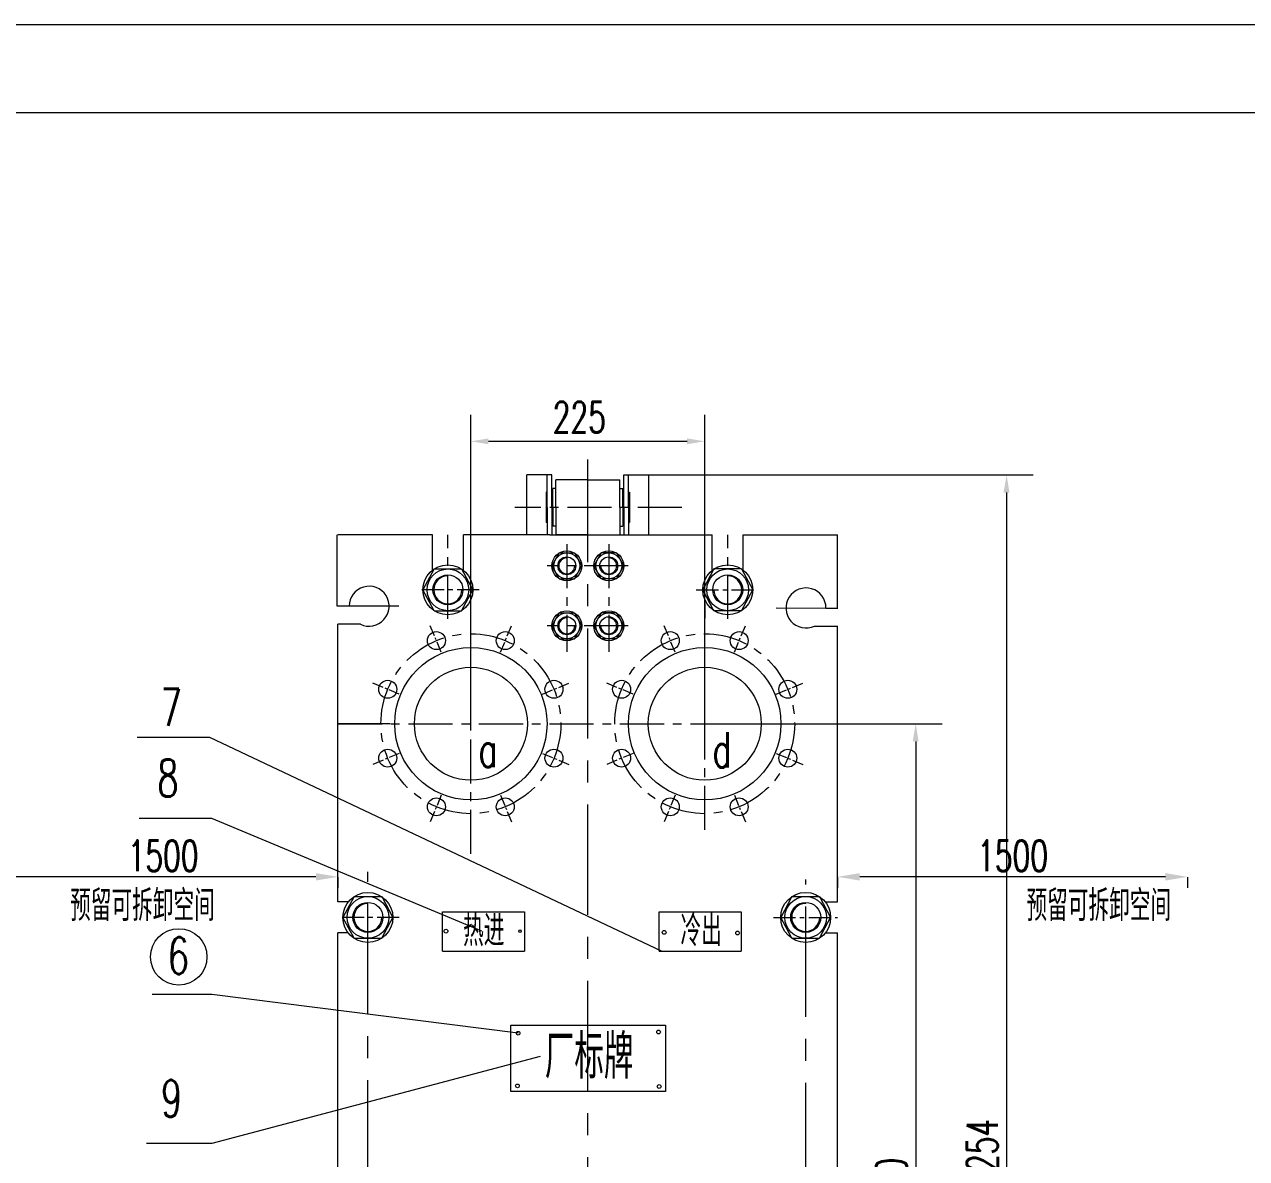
# Model space of a CAD drawing. Header units: millimetres. Extents: x -394 to 6212, y -2458 to 809.
# Drawn here: x 3484.4 to 3623.1, y -1644.7 to -1516.1 of the extents above; entities that cross this region are included whole.
import ezdxf

# ---------------------------------------------------------------- set-up
doc = ezdxf.new("R2010")
doc.units = ezdxf.units.MM
doc.header["$PDSIZE"] = -5
doc.linetypes.add('CENTERX2', pattern=[4, 2.5, -0.5, 0.5, -0.5])
doc.layers.get('0').update_dxf_attribs({"lineweight": 18})
doc.layers.get('DEFPOINTS').update_dxf_attribs({"lineweight": 18})
for name, color, linetype, lineweight, true_color in [('1', 1, 'Continuous', 18, 0xff0000), ('2', 2, 'Continuous', 18, 0xffff00), ('3', 3, 'CENTERX2', 18, 0x00ff00), ('3尺寸线', 2, 'Continuous', 18, 0xffff00)]:
    doc.layers.add(name, color=color, linetype=linetype, lineweight=lineweight, true_color=true_color)
doc.styles.add('HZ', font='txt.shx', dxfattribs={"width": 0.67, "bigfont": 'hztxt.shx'})
doc.styles.get("Standard").update_dxf_attribs({"font": 'txt.shx', "bigfont": 'gbcbig.shx'})
doc.dimstyles.new('ISO-25', dxfattribs={"dimtxt": 2.5, "dimasz": 2.5, "dimexe": 1.25, "dimexo": 0.625, "dimtad": 1, "dimtxsty": 'Standard', "dimcen": 2.5, "dimdle": 5, "dimadec": 0, "dimazin": 0, "dimtfac": 1, "dimtmove": 0, "dimatfit": 3, "dimfxl": 1, "dimlwd": -1, "dimlwe": -1, "dimarcsym": 0})
doc.dimstyles.new('STANDARD$0', dxfattribs={"dimtxt": 3.5, "dimasz": 2.5, "dimexe": 1.25, "dimexo": 0.625, "dimtad": 1, "dimdec": 4, "dimdsep": 46, "dimtxsty": 'HZ', "dimcen": 2.5, "dimdle": 5, "dimadec": 0, "dimazin": 0, "dimtfac": 1, "dimtmove": 0, "dimatfit": 3, "dimfxl": 1, "dimtolj": 1, "dimlwd": -1, "dimlwe": -1, "dimarcsym": 0})

# ---------------------------------------------------------------- blocks, each defined once
blk = doc.blocks.new('*D381')
at = {"layer": '2', "color": 0}
for p, q in [((3576.7, -1612.8), (3576.7, -1614.03)), ((3613.89, -1612.78), (3579.2, -1612.78)), ((3616.39, -1612.8), (3616.39, -1614.03))]:
    blk.add_line(p, q, dxfattribs=at)
for points in [[(3579.2, -1612.36), (3579.2, -1613.2), (3576.7, -1612.78)], [(3613.89, -1612.36), (3613.89, -1613.2), (3616.39, -1612.78)]]:
    blk.add_solid(points, dxfattribs=at)
at = {"layer": 'DEFPOINTS', "color": 0}
for p in [(3576.7, -1612.18), (3616.39, -1612.18), (3576.7, -1612.78)]:
    blk.add_point(p, dxfattribs=at)
at = {"layer": '2', "color": 0, "insert": (3596.55, -1610.4), "char_height": 3.5, "attachment_point": 5, "style": 'HZ'}
blk.add_mtext('\\A1;1500', dxfattribs=at)
blk = doc.blocks.new('*D380')
at = {"layer": '2', "color": 0}
for p, q in [((3480.31, -1612.8), (3480.31, -1614.03)), ((3517.5, -1612.78), (3482.81, -1612.78)), ((3520, -1612.8), (3520, -1614.03))]:
    blk.add_line(p, q, dxfattribs=at)
for points in [[(3482.81, -1612.36), (3482.81, -1613.2), (3480.31, -1612.78)], [(3517.5, -1612.36), (3517.5, -1613.2), (3520, -1612.78)]]:
    blk.add_solid(points, dxfattribs=at)
at = {"layer": 'DEFPOINTS', "color": 0}
for p in [(3480.31, -1612.18), (3520, -1612.18), (3480.31, -1612.78)]:
    blk.add_point(p, dxfattribs=at)
at = {"layer": '2', "color": 0, "insert": (3500.16, -1610.4), "char_height": 3.5, "attachment_point": 5, "style": 'HZ'}
blk.add_mtext('\\A1;1500', dxfattribs=at)
blk = doc.blocks.new('*D370')
at = {"layer": '2', "color": 0}
for p, q in [((3561.68, -1595.41), (3588.56, -1595.41)), ((3585.56, -1597.41), (3585.56, -1693.43)), ((3561.68, -1695.43), (3588.56, -1695.43))]:
    blk.add_line(p, q, dxfattribs=at)
for points in [[(3585.22, -1597.41), (3585.89, -1597.41), (3585.56, -1595.41)], [(3585.22, -1693.43), (3585.89, -1693.43), (3585.56, -1695.43)]]:
    blk.add_solid(points, dxfattribs=at)
at = {"layer": 'DEFPOINTS', "color": 0}
for p in [(3561.62, -1595.41), (3561.62, -1695.43), (3585.56, -1695.43)]:
    blk.add_point(p, dxfattribs=at)
at = {"layer": '2', "color": 0, "insert": (3582.81, -1647.68), "char_height": 3.5, "attachment_point": 5, "rotation": 90, "style": 'HZ'}
blk.add_mtext('\\A1;840', dxfattribs=at)
blk = doc.blocks.new('*D369')
at = {"layer": '2', "color": 0}
for p, q in [((3555.22, -1567.17), (3598.87, -1567.17)), ((3595.87, -1569.17), (3595.87, -1716.22)), ((3576.76, -1718.22), (3598.87, -1718.22))]:
    blk.add_line(p, q, dxfattribs=at)
for points in [[(3595.53, -1569.17), (3596.2, -1569.17), (3595.87, -1567.17)], [(3595.53, -1716.22), (3596.2, -1716.22), (3595.87, -1718.22)]]:
    blk.add_solid(points, dxfattribs=at)
at = {"layer": 'DEFPOINTS', "color": 0}
for p in [(3555.16, -1567.17), (3576.7, -1718.22), (3595.87, -1718.22)]:
    blk.add_point(p, dxfattribs=at)
at = {"layer": '2', "color": 0, "insert": (3593.12, -1644.27), "char_height": 3.5, "attachment_point": 5, "rotation": 90, "style": 'HZ'}
blk.add_mtext('\\A1;1254', dxfattribs=at)
blk = doc.blocks.new('*D366')
at = {"layer": '2', "color": 0}
for p, q in [((3535.08, -1595.34), (3535.08, -1560.36)), ((3561.62, -1595.34), (3561.62, -1560.36)), ((3537.08, -1563.36), (3559.62, -1563.36))]:
    blk.add_line(p, q, dxfattribs=at)
for points in [[(3537.08, -1563.03), (3537.08, -1563.69), (3535.08, -1563.36)], [(3559.62, -1563.03), (3559.62, -1563.69), (3561.62, -1563.36)]]:
    blk.add_solid(points, dxfattribs=at)
at = {"layer": 'DEFPOINTS', "color": 0}
for p in [(3561.62, -1563.36), (3535.08, -1595.41), (3561.62, -1595.41)]:
    blk.add_point(p, dxfattribs=at)
at = {"layer": '2', "color": 0, "insert": (3547.39, -1560.61), "char_height": 3.5, "attachment_point": 5, "style": 'HZ'}
blk.add_mtext('\\A1;225', dxfattribs=at)

msp = doc.modelspace()

# ---------------------------------------------------------------- linework, layer by layer
at = {"color": 2, "linetype": 'Continuous', "ltscale": 200}
for centre, start, end in [((3545.97081, -1577.48965), 90, 0), ((3550.73361, -1577.48965), 180, 90), ((3545.97081, -1584.29365), 90, 0), ((3550.73361, -1584.29365), 180, 90)]:
    msp.add_arc(centre, 0.9072, start, end, dxfattribs=at)
at = {"color": 2, "linetype": 'Continuous', "ltscale": 0.25}
for centre, start, end in [((3532.47621, -1580.21125), 90, 360), ((3564.22821, -1580.21125), 180, 90), ((3523.40421, -1617.38587), 90, 0), ((3573.07341, -1617.38587), 90, 0)]:
    msp.add_arc(centre, 1.5876, start, end, dxfattribs=at)
at = {"layer": '1'}
msp.add_line((3251.74256, -1526.0524), (3810.74256, -1526.0524), dxfattribs=at)
at = {"layer": '1', "ltscale": 200}
for p, q in [((3541.42263, -1573.97425), (3541.42263, -1567.17025)), ((3543.74397, -1570.85575), (3543.74397, -1567.17025)), ((3544.26981, -1570.85575), (3544.26981, -1567.17025)), ((3548.35221, -1567.73725), (3544.72341, -1567.73725)), ((3544.72341, -1570.85575), (3544.72341, -1567.73725)), ((3548.35221, -1567.73725), (3551.98101, -1567.73725)), ((3551.98101, -1570.85575), (3551.98101, -1567.73725)), ((3552.43461, -1570.85575), (3552.43461, -1567.17025)), ((3552.96045, -1570.85575), (3552.96045, -1567.17025)), ((3555.28179, -1573.97425), (3555.28179, -1567.17025)), ((3543.62285, -1569.13165), (3543.62285, -1572.57985)), ((3543.74397, -1569.13165), (3543.62285, -1569.13165)), ((3544.36767, -1569.13165), (3544.26981, -1569.13165)), ((3544.36767, -1570.85575), (3544.36767, -1568.73097)), ((3544.72341, -1568.73097), (3544.36767, -1568.73097)), ((3551.98101, -1568.73097), (3552.33675, -1568.73097)), ((3552.33675, -1570.85575), (3552.33675, -1568.73097)), ((3552.33675, -1569.13165), (3552.43461, -1569.13165)), ((3552.96045, -1569.13165), (3553.08157, -1569.13165)), ((3553.08157, -1569.13165), (3553.08157, -1572.57985)), ((3543.74397, -1570.85575), (3543.74397, -1573.97425)), ((3544.26981, -1570.85575), (3544.26981, -1573.97425)), ((3544.36767, -1570.85575), (3544.36767, -1572.98053)), ((3544.72341, -1570.85575), (3544.72341, -1573.97425)), ((3551.98101, -1570.85575), (3551.98101, -1573.97425)), ((3552.33675, -1570.85575), (3552.33675, -1572.98053)), ((3552.43461, -1570.85575), (3552.43461, -1573.97425)), ((3552.96045, -1570.85575), (3552.96045, -1573.97425)), ((3543.74397, -1572.57985), (3543.62285, -1572.57985)), ((3544.36767, -1572.57985), (3544.26981, -1572.57985)), ((3544.72341, -1572.98053), (3544.36767, -1572.98053)), ((3551.98101, -1572.98053), (3552.33675, -1572.98053)), ((3552.33675, -1572.57985), (3552.43461, -1572.57985)), ((3552.96045, -1572.57985), (3553.08157, -1572.57985)), ((3530.71851, -1577.9869), (3530.71851, -1573.97425)), ((3534.23391, -1577.9869), (3534.23391, -1573.97425)), ((3548.35221, -1573.97425), (3544.72341, -1573.97425)), ((3548.35221, -1573.97425), (3551.98101, -1573.97425)), ((3548.35221, -1573.97425), (3551.98101, -1573.97425)), ((3562.47051, -1577.9869), (3562.47051, -1573.97425)), ((3565.98591, -1577.9869), (3565.98591, -1573.97425)), ((3576.70221, -1578.05665), (3576.70221, -1573.97425)), ((3576.70221, -1582.29501), (3576.70221, -1577.53285)), ((3520.00221, -1584.74725), (3520.00221, -1584.11179)), ((3520.00221, -1584.74725), (3520.00221, -1584.11179)), ((3520.00221, -1584.74725), (3520.00221, -1584.11179)), ((3520.00221, -1595.40685), (3520.00221, -1584.11179)), ((3576.70221, -1593.64915), (3576.70221, -1584.33711)), ((3520.00221, -1593.64915), (3520.00221, -1587.01525)), ((3576.70221, -1615.62817), (3576.70221, -1593.56826)), ((3520.00221, -1615.62817), (3520.00221, -1595.40685)), ((3520.00221, -1615.62817), (3520.00221, -1597.16455)), ((3521.17986, -1615.62817), (3520.00221, -1615.62817)), ((3575.29776, -1615.62817), (3576.70221, -1615.62817)), ((3520.00221, -1623.81355), (3520.00221, -1619.14357)), ((3520.00221, -1623.81355), (3520.00221, -1619.14357)), ((3520.00221, -1620.84457), (3520.00221, -1619.14357)), ((3521.17986, -1619.14357), (3520.00221, -1619.14357)), ((3520.00221, -1620.84457), (3520.00221, -1619.14357)), ((3575.29776, -1619.14357), (3576.70221, -1619.14357)), ((3576.70221, -1623.81355), (3576.70221, -1619.14357)), ((3576.70221, -1620.84457), (3576.70221, -1619.14357)), ((3576.70221, -1620.84457), (3576.70221, -1619.14357)), ((3576.70221, -1620.84457), (3576.70221, -1619.14357)), ((3520.00221, -1649.30083), (3520.00221, -1621.83878)), ((3576.70221, -1649.30083), (3576.70221, -1622.60434)), ((3520.00221, -1643.74843), (3520.00221, -1627.32895)), ((3576.70221, -1643.74843), (3576.70221, -1627.32895)), ((3520.00221, -1643.74843), (3520.00221, -1632.54535))]:
    msp.add_line(p, q, dxfattribs=at)
at = {"layer": '1', "ltscale": 50}
for p, q in [((3544.26981, -1567.17025), (3541.42263, -1567.17025)), ((3552.43461, -1567.17025), (3555.28179, -1567.17025)), ((3530.71851, -1573.97425), (3520.00221, -1573.97425)), ((3544.04301, -1573.97425), (3534.23391, -1573.97425)), ((3542.00181, -1573.97425), (3536.55861, -1573.97425)), ((3544.04301, -1573.97425), (3562.47051, -1573.97425)), ((3544.09971, -1573.97425), (3552.60471, -1573.97425)), ((3554.70261, -1573.97425), (3560.14581, -1573.97425)), ((3565.98591, -1573.97425), (3576.70221, -1573.97425)), ((3521.26734, -1582.06975), (3520.04855, -1582.06975)), ((3575.37198, -1582.28445), (3576.59073, -1582.29412)), ((3522.54848, -1584.11179), (3520.00221, -1584.11179)), ((3574.07468, -1584.31626), (3576.70221, -1584.33711))]:
    msp.add_line(p, q, dxfattribs=at)
at = {"layer": '1', "ltscale": 0.25}
for p, q in [((3519.90654, -1582.06975), (3519.90654, -1573.97425)), ((3545.10459, -1576.02573), (3544.26981, -1577.48965)), ((3545.10459, -1576.02573), (3546.83703, -1576.02573)), ((3546.83703, -1576.02573), (3547.67181, -1577.48965)), ((3549.86739, -1576.02573), (3549.03261, -1577.48965)), ((3551.59983, -1576.02573), (3549.86739, -1576.02573)), ((3551.59983, -1576.02573), (3552.43461, -1577.48965)), ((3530.91511, -1577.84477), (3529.64121, -1580.21125)), ((3530.91511, -1577.84477), (3534.03731, -1577.84477)), ((3534.03731, -1577.84477), (3535.31121, -1580.21125)), ((3545.10459, -1578.95357), (3544.26981, -1577.48965)), ((3546.83703, -1578.95357), (3547.67181, -1577.48965)), ((3549.86739, -1578.95357), (3549.03261, -1577.48965)), ((3551.59983, -1578.95357), (3552.43461, -1577.48965)), ((3562.66711, -1577.84477), (3561.39321, -1580.21125)), ((3565.78931, -1577.84477), (3562.66711, -1577.84477)), ((3565.78931, -1577.84477), (3567.06321, -1580.21125)), ((3545.10459, -1578.95357), (3546.83703, -1578.95357)), ((3551.59983, -1578.95357), (3549.86739, -1578.95357)), ((3530.91511, -1582.57772), (3529.64121, -1580.21125)), ((3534.03731, -1582.57772), (3535.31121, -1580.21125)), ((3562.66711, -1582.57772), (3561.39321, -1580.21125)), ((3565.78931, -1582.57772), (3567.06321, -1580.21125)), ((3530.91511, -1582.57772), (3534.03731, -1582.57772)), ((3545.10459, -1582.82973), (3544.26981, -1584.29365)), ((3545.10459, -1582.82973), (3546.83703, -1582.82973)), ((3546.83703, -1582.82973), (3547.67181, -1584.29365)), ((3549.86739, -1582.82973), (3549.03261, -1584.29365)), ((3551.59983, -1582.82973), (3549.86739, -1582.82973)), ((3551.59983, -1582.82973), (3552.43461, -1584.29365)), ((3565.78931, -1582.57772), (3562.66711, -1582.57772)), ((3575.37198, -1582.28445), (3576.70221, -1582.29501)), ((3545.10459, -1585.75757), (3544.26981, -1584.29365)), ((3546.83703, -1585.75757), (3547.67181, -1584.29365)), ((3549.86739, -1585.75757), (3549.03261, -1584.29365)), ((3551.59983, -1585.75757), (3552.43461, -1584.29365)), ((3545.10459, -1585.75757), (3546.83703, -1585.75757)), ((3551.59983, -1585.75757), (3549.86739, -1585.75757)), ((3521.84311, -1615.01939), (3520.56921, -1617.38587)), ((3521.84311, -1615.01939), (3524.96531, -1615.01939)), ((3524.96531, -1615.01939), (3526.23921, -1617.38587)), ((3571.51231, -1615.01939), (3570.23841, -1617.38587)), ((3571.51231, -1615.01939), (3574.63451, -1615.01939)), ((3574.63451, -1615.01939), (3575.90841, -1617.38587)), ((3531.84646, -1616.75856), (3541.1608, -1616.75856)), ((3531.84646, -1621.22526), (3531.84646, -1616.75856)), ((3541.1608, -1616.75856), (3541.1608, -1621.22526)), ((3556.43326, -1616.75856), (3565.7476, -1616.75856)), ((3556.43326, -1621.22526), (3556.43326, -1616.75856)), ((3565.7476, -1616.75856), (3565.7476, -1621.22526)), ((3521.84311, -1619.75234), (3520.56921, -1617.38587)), ((3524.96531, -1619.75234), (3526.23921, -1617.38587)), ((3571.51231, -1619.75234), (3570.23841, -1617.38587)), ((3574.63451, -1619.75234), (3575.90841, -1617.38587)), ((3521.84311, -1619.75234), (3524.96531, -1619.75234)), ((3571.51231, -1619.75234), (3574.63451, -1619.75234)), ((3531.84646, -1621.22526), (3541.1608, -1621.22526)), ((3556.43326, -1621.22526), (3565.7476, -1621.22526)), ((3539.60554, -1629.59922), (3557.18086, -1629.59922)), ((3539.60554, -1637.15376), (3539.60554, -1629.59922)), ((3557.18086, -1629.59922), (3557.18086, -1637.15376)), ((3557.18086, -1637.15376), (3539.60554, -1637.15376))]:
    msp.add_line(p, q, dxfattribs=at)
at = {"layer": '1', "lineweight": 0}
msp.add_line((3561.62001, -1581.78092), (3561.62001, -1583.41237), dxfattribs=at)
at = {"layer": '1', "ltscale": 0.25}
for centre, radius in [((3545.97081, -1577.48965), 1.701), ((3545.97081, -1577.48965), 1.46392), ((3550.73361, -1577.48965), 1.701), ((3550.73361, -1577.48965), 1.46392), ((3532.47621, -1580.21125), 2.835), ((3532.47621, -1580.21125), 2.36647), ((3564.22821, -1580.21125), 2.835), ((3564.22821, -1580.21125), 2.36647), ((3532.47621, -1580.21125), 1.701), ((3564.22821, -1580.21125), 1.701), ((3545.97081, -1584.29365), 1.701), ((3545.97081, -1584.29365), 1.46392), ((3550.73361, -1584.29365), 1.701), ((3550.73361, -1584.29365), 1.46392), ((3531.17874, -1585.97773), 1.0206), ((3538.99008, -1585.97773), 1.0206), ((3557.71434, -1585.97773), 1.0206), ((3565.52568, -1585.97773), 1.0206), ((3535.08441, -1595.40685), 8.6436), ((3561.62001, -1595.40685), 8.6436), ((3525.6553, -1591.50118), 1.0206), ((3544.51352, -1591.50118), 1.0206), ((3552.1909, -1591.50118), 1.0206), ((3571.04912, -1591.50118), 1.0206), ((3525.6553, -1599.31252), 1.0206), ((3544.51352, -1599.31252), 1.0206), ((3552.1909, -1599.31252), 1.0206), ((3571.04912, -1599.31252), 1.0206), ((3531.17874, -1604.83596), 1.0206), ((3538.99008, -1604.83596), 1.0206), ((3557.71434, -1604.83596), 1.0206), ((3565.52568, -1604.83596), 1.0206), ((3523.40421, -1617.38587), 2.835), ((3523.40421, -1617.38587), 2.36647), ((3573.07341, -1617.38587), 2.835), ((3573.07341, -1617.38587), 2.36647), ((3523.40421, -1617.38587), 1.701), ((3573.07341, -1617.38587), 1.701), ((3532.25554, -1618.94004), 0.21336), ((3540.65302, -1618.94004), 0.14238), ((3557.02168, -1619.082), 0.21336), ((3565.34818, -1619.15298), 0.21294), ((3540.43966, -1630.52952), 0.21336), ((3556.38118, -1630.38714), 0.21336), ((3540.36868, -1636.50192), 0.21336), ((3556.45216, -1636.5729), 0.21336)]:
    msp.add_circle(centre, radius, dxfattribs=at)
at = {"layer": '1', "ltscale": 200}
for centre in [(3545.97081, -1577.48965), (3550.73361, -1577.48965), (3545.97081, -1584.29365), (3550.73361, -1584.29365)]:
    msp.add_circle(centre, 1.0206, dxfattribs=at)
at = {"layer": '1', "lineweight": 0}
for centre in [(3535.08441, -1595.40685), (3561.62001, -1595.40685)]:
    msp.add_circle(centre, 6.41036, dxfattribs=at)
at = {"layer": '1', "ltscale": 200}
for centre, start, end in [((3523.53534, -1582.06975), 244.2067936, 180), ((3573.10405, -1582.26645), 359.545274, 295.3384804)]:
    msp.add_arc(centre, 2.268, start, end, dxfattribs=at)
at = {"layer": '2'}
msp.add_line((3241.74256, -1516.0524), (3835.74256, -1516.0524), dxfattribs=at)
at = {"layer": '2', "ltscale": 0.5}
for p, q in [((3505.48222, -1596.95724), (3497.21032, -1596.95724)), ((3556.7204, -1621.22526), (3505.48222, -1596.95724)), ((3505.70482, -1606.1481), (3497.43292, -1606.1481)), ((3536.31106, -1618.95768), (3505.70482, -1606.1481)), ((3505.70482, -1626.1296), (3498.93652, -1626.1296)), ((3540.43966, -1630.52952), (3505.70482, -1626.1296)), ((3542.94832, -1633.16754), (3505.70482, -1643.04972)), ((3505.70482, -1643.04972), (3498.2872, -1643.04972))]:
    msp.add_line(p, q, dxfattribs=at)
msp.add_circle((3501.93406, -1621.86534), 3.20334, dxfattribs=at)
at = {"layer": '3', "ltscale": 5}
for p, q in [((3548.35221, -1717.08354), (3548.35221, -1565.4297)), ((3523.40421, -1688.34252), (3523.40421, -1612.22676)), ((3573.07341, -1688.65752), (3573.07341, -1613.06466))]:
    msp.add_line(p, q, dxfattribs=at)
at = {"layer": '3', "ltscale": 2}
for p, q in [((3559.0365, -1570.85575), (3540.07572, -1570.85575)), ((3532.47621, -1583.49863), (3532.47621, -1573.97425)), ((3545.97081, -1575.0309), (3545.97081, -1587.24343)), ((3550.73361, -1575.0309), (3550.73361, -1587.24343)), ((3564.22821, -1583.49863), (3564.22821, -1573.97425)), ((3552.94491, -1577.48965), (3543.75951, -1577.48965)), ((3535.08441, -1610.18689), (3535.08441, -1580.21125)), ((3561.62001, -1607.46138), (3561.62001, -1580.21125)), ((3552.94491, -1584.29365), (3543.75951, -1584.29365)), ((3520.00221, -1595.40685), (3576.05453, -1595.40685))]:
    msp.add_line(p, q, dxfattribs=at)
at = {"layer": '3'}
for p, q in [((3536.03805, -1580.21125), (3529.18216, -1580.21125)), ((3560.66637, -1580.21125), (3567.52226, -1580.21125)), ((3526.96605, -1617.38587), (3520.11016, -1617.38587)), ((3569.41317, -1617.38587), (3576.70221, -1617.38587))]:
    msp.add_line(p, q, dxfattribs=at)
at = {"layer": '3', "ltscale": 50}
for p, q in [((3526.90188, -1582.06975), (3519.90654, -1582.06975)), ((3569.73761, -1582.23973), (3576.73274, -1582.29525)), ((3525.90937, -1595.40685), (3519.99185, -1595.40685))]:
    msp.add_line(p, q, dxfattribs=at)
at = {"layer": '3', "ltscale": 0.5}
for p, q in [((3531.7212, -1587.28733), (3530.41931, -1584.1443)), ((3538.44762, -1587.28733), (3539.74951, -1584.1443)), ((3558.2568, -1587.28733), (3556.95491, -1584.1443)), ((3564.98322, -1587.28733), (3566.28511, -1584.1443)), ((3526.96489, -1592.04364), (3523.82186, -1590.74175)), ((3543.20393, -1592.04364), (3546.34696, -1590.74175)), ((3553.50049, -1592.04364), (3550.35746, -1590.74175)), ((3569.73953, -1592.04364), (3572.88256, -1590.74175)), ((3526.96489, -1598.77006), (3523.82186, -1600.07195)), ((3543.20393, -1598.77006), (3546.34696, -1600.07195)), ((3553.50049, -1598.77006), (3550.35746, -1600.07195)), ((3569.73953, -1598.77006), (3572.88256, -1600.07195)), ((3531.7212, -1603.52636), (3530.41931, -1606.6694)), ((3538.44762, -1603.52636), (3539.74951, -1606.6694)), ((3558.2568, -1603.52636), (3556.95491, -1606.6694)), ((3564.98322, -1603.52636), (3566.28511, -1606.6694))]:
    msp.add_line(p, q, dxfattribs=at)
at = {"layer": '3', "ltscale": 2}
for centre in [(3535.08441, -1595.40685), (3561.62001, -1595.40685)]:
    msp.add_circle(centre, 10.206, dxfattribs=at)
at = {"layer": '3尺寸线'}
msp.add_lwpolyline([(3835.74256, -1936.0524), (3241.74256, -1936.0524), (3241.74256, -1516.0524), (3835.74256, -1516.0524)], close=True, dxfattribs=at)

# ---------------------------------------------------------------- texts
at = {"layer": '2', "ltscale": 0.5, "char_height": 4.2, "width": 4.02, "attachment_point": 7}
for s, insert in [('\\T1;{\\W0.67;7}', (3499.8832, -1595.65188)), ('\\T1;{\\W0.67;8}', (3499.501, -1603.66884)), ('\\T1;{\\W0.67;6}', (3500.6812, -1623.83682)), ('\\T1;{\\W0.67;9}', (3499.91428, -1640.03202))]:
    msp.add_mtext(s, dxfattribs=dict(at, insert=insert))
at = {"layer": '2', "attachment_point": 7, "style": 'HZ'}
for s, insert, char_height, width in [('\\T1;d', (3562.47798, -1600.37338), 4, 6.8914286), ('\\T1;a', (3535.94238, -1600.32963), 4, 6.7957143), ('\\T1;预留可拆卸空间', (3489.61168, -1617.79778), 3.5, 24.6225), ('\\T1;预留可拆卸空间', (3598.12408, -1617.79778), 3.5, 24.6225), ('\\T1;热进', (3534.20433, -1620.65718), 3.5, 7.093625), ('\\T1;冷出', (3558.86817, -1620.65718), 3.5, 7.035)]:
    msp.add_mtext(s, dxfattribs=dict(at, insert=insert, char_height=char_height, width=width))
at = {"layer": '2', "ltscale": 0.25, "insert": (3543.47508, -1635.69825), "char_height": 5, "width": 15.15875, "attachment_point": 7, "style": 'HZ'}
msp.add_mtext('\\T1;厂标牌', dxfattribs=at)

# ---------------------------------------------------------------- dimensions: what is measured, and where the dimension line sits
at = {"layer": '2', "ltscale": 0.5}
dim = msp.add_linear_dim(base=(3561.62001, -1563.36144), p1=(3535.08441, -1595.40685), p2=(3561.62001, -1595.40685), text='225', dimstyle='ISO-25', override={"dimtxt": 3.5, "dimasz": 2, "dimexe": 3, "dimexo": 0.0625, "dimgap": 1, "dimzin": 0, "dimtxsty": 'HZ', "dimsah": 1, "dimdle": 4, "dimtofl": 0, "dimatfit": 0, "dimtolj": 1, "dimtzin": 0}, dxfattribs=at)
dim.commit()
dim.dimension.update_dxf_attribs({"geometry": '*D366', "text_midpoint": (3547.38814, -1563.36144), "dimtype": 160})
for base, p1, p2, text, picture, middle in [((3595.86636, -1718.21905), (3555.15621, -1567.17025), (3576.70221, -1718.21905), '1254', '*D369', (3595.86636, -1644.26604)), ((3585.5569, -1695.42565), (3561.62001, -1595.40685), (3561.62001, -1695.42565), '840', '*D370', (3585.5569, -1647.68442))]:
    dim = msp.add_linear_dim(base=base, p1=p1, p2=p2, angle=90, text=text, dimstyle='ISO-25', override={"dimtxt": 3.5, "dimasz": 2, "dimexe": 3, "dimexo": 0.0625, "dimgap": 1, "dimzin": 0, "dimtxsty": 'HZ', "dimsah": 1, "dimdle": 4, "dimtofl": 0, "dimatfit": 0, "dimtolj": 1, "dimtzin": 0}, dxfattribs=at)
    dim.commit()
    dim.dimension.update_dxf_attribs({"geometry": picture, "text_midpoint": middle, "dimtype": 160})
at = {"layer": '2'}
for base, p1, p2, picture, middle in [((3480.31489, -1612.77975), (3520.00221, -1612.17961), (3480.31489, -1612.17961), '*D380', (3500.15855, -1610.40475)), ((3576.70221, -1612.77975), (3616.38953, -1612.17961), (3576.70221, -1612.17961), '*D381', (3596.54587, -1610.40475))]:
    dim = msp.add_linear_dim(base=base, p1=p1, p2=p2, angle=180, text='1500', dimstyle='STANDARD$0', override={"dimdec": 2, "dimsah": 1, "dimatfit": 0}, dxfattribs=at)
    dim.commit()
    dim.dimension.update_dxf_attribs({"geometry": picture, "text_midpoint": middle})

doc.saveas('drawing.dxf')
